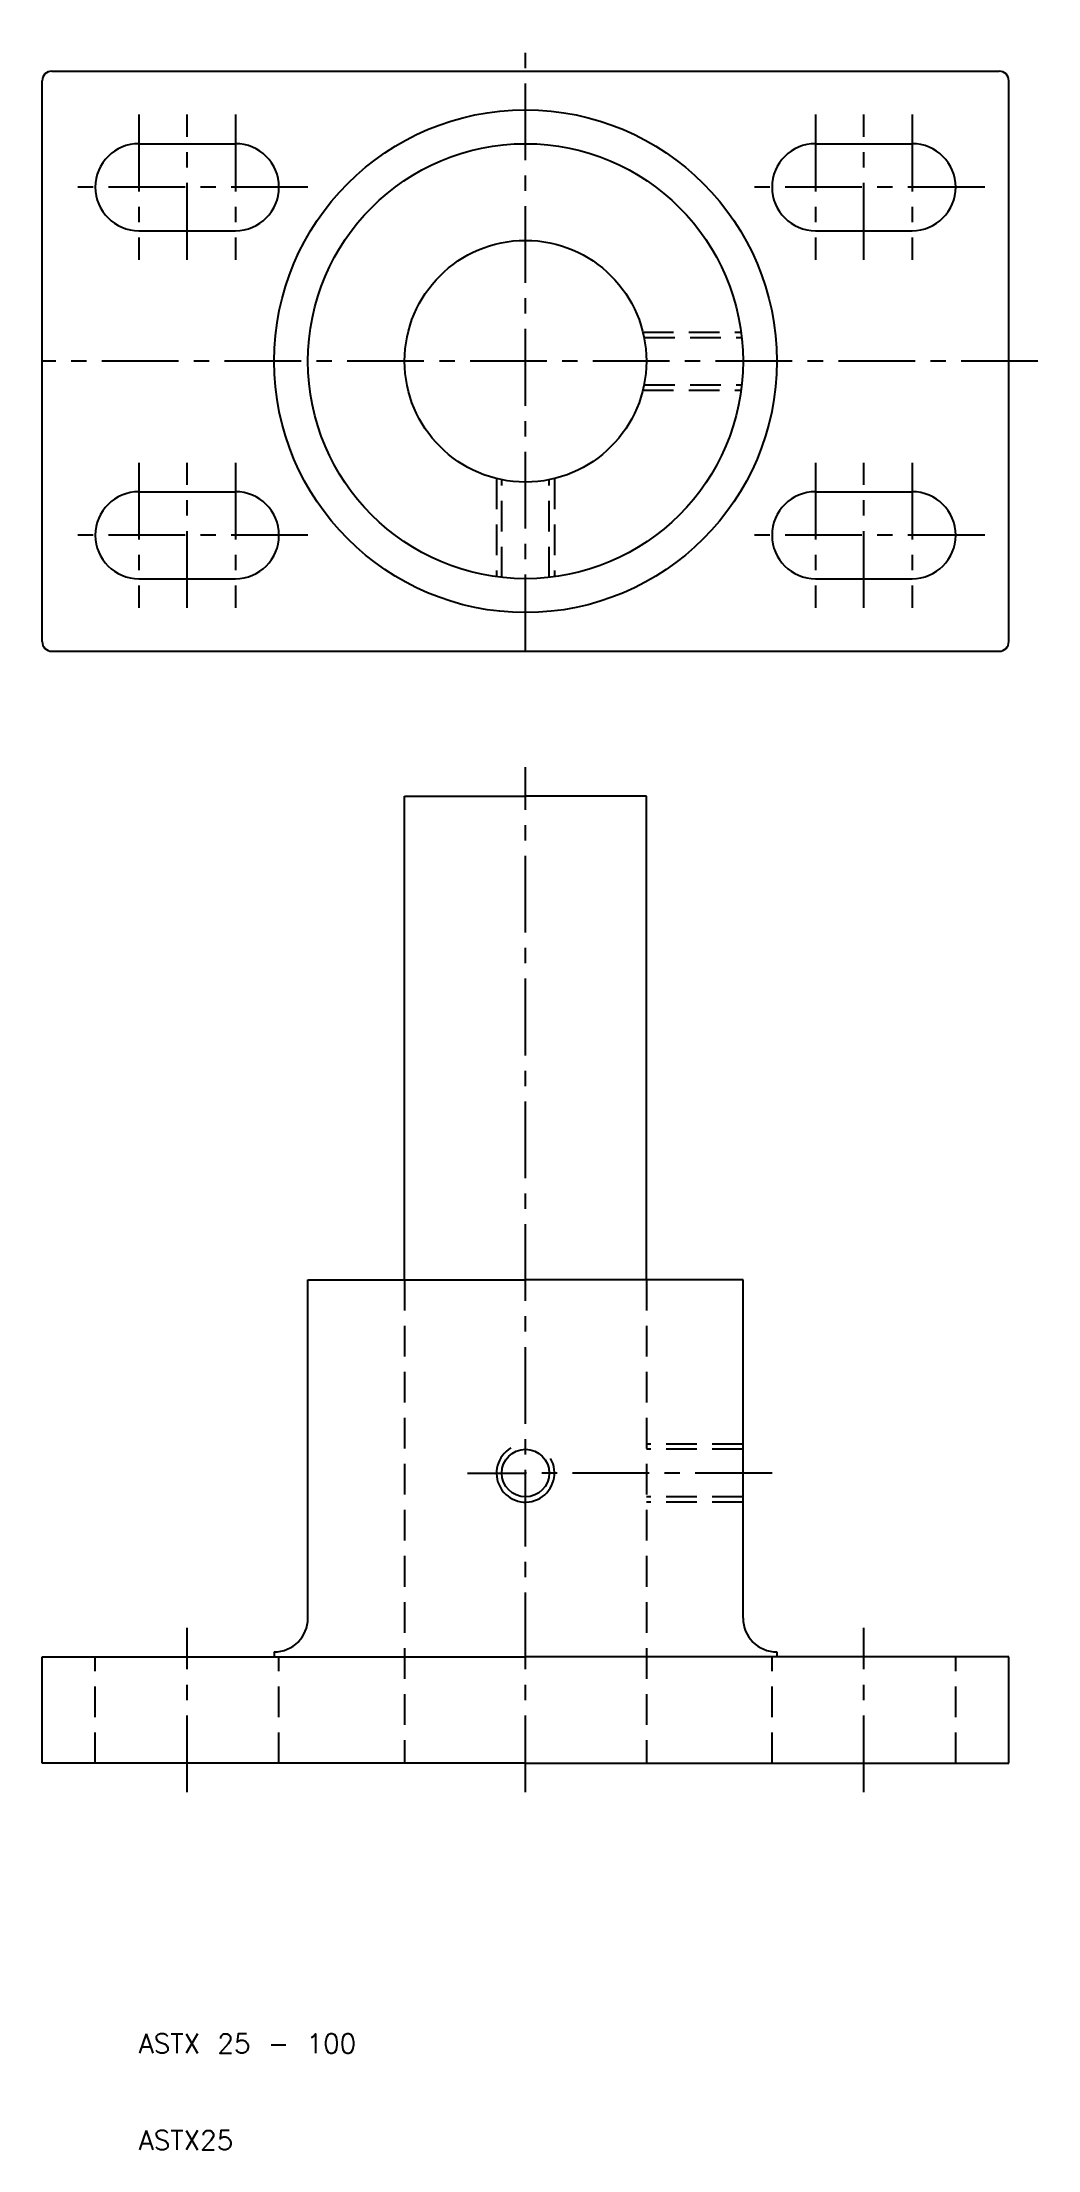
# Model space of a CAD drawing. Extents: x 0 to 103, y 10 to 228.
import ezdxf

# ---------------------------------------------------------------- set-up
doc = ezdxf.new("R2010")
doc.units = 0
doc.header["$LTSCALE"] = 0.25
doc.linetypes.add('CENTER', pattern=[50.8, 31.75, -6.35, 6.35, -6.35])
doc.linetypes.add('DASHED', pattern=[19.05, 12.7, -6.35])
doc.layers.get('0').update_dxf_attribs({"linetype": 'CONTINUOUS'})
doc.layers.add('CENTER', color=1, linetype='CENTER')
doc.styles.get("Standard").update_dxf_attribs({"font": 'txt.shx', "bigfont": 'extfont.shx'})

msp = doc.modelspace()

# ---------------------------------------------------------------- linework, layer by layer
for p, q in [((1, 225), (99, 225)), ((0, 166), (0, 224)), ((100, 166), (100, 224)), ((10, 217.5), (20, 217.5)), ((80, 217.5), (90, 217.5)), ((10, 208.5), (20, 208.5)), ((80, 208.5), (90, 208.5)), ((10, 181.5), (20, 181.5)), ((80, 181.5), (90, 181.5)), ((10, 172.5), (20, 172.5)), ((80, 172.5), (90, 172.5)), ((1, 165), (99, 165)), ((37.5, 100), (37.5, 150)), ((37.5, 150), (50, 150)), ((62.5, 150), (50, 150)), ((62.5, 100), (62.5, 150)), ((27.5, 65), (27.5, 100)), ((27.5, 100), (37.5, 100)), ((37.5, 100), (50, 100)), ((62.5, 100), (50, 100)), ((72.5, 100), (62.5, 100)), ((72.5, 65), (72.5, 100)), ((24, 61.5), (24, 61)), ((76, 61.5), (76, 61)), ((0, 50), (0, 61)), ((0, 61), (27.5, 61)), ((27.5, 61), (50, 61)), ((72.5, 61), (50, 61)), ((100, 61), (72.5, 61)), ((100, 50), (100, 61)), ((50, 50), (0, 50)), ((50, 50), (100, 50))]:
    msp.add_line(p, q)
at = {"color": 3, "linetype": 'DASHED'}
for p, q in [((62.134661, 198), (72.299103, 198)), ((62.255746, 197.459), (72.365226, 197.459)), ((62.134661, 192), (72.299103, 192)), ((62.255746, 192.541), (72.365226, 192.541)), ((47, 182.865339), (47, 172.700897)), ((47.541, 172.634774), (47.541, 182.744254)), ((52.459, 172.634774), (52.459, 182.744254)), ((53, 182.865339), (53, 172.700897)), ((37.5, 100), (37.5, 50)), ((62.5, 100), (62.5, 50)), ((72.5, 83), (62.5, 83)), ((72.5, 82.459), (62.5, 82.459)), ((72.5, 77.541), (62.5, 77.541)), ((72.5, 77), (62.5, 77)), ((5.5, 50), (5.5, 61)), ((24.5, 50), (24.5, 61)), ((75.5, 50), (75.5, 61)), ((94.5, 50), (94.5, 61))]:
    msp.add_line(p, q, dxfattribs=at)
for centre, radius in [((50, 195), 26), ((50, 195), 22.5), ((50, 195), 12.5), ((50, 80), 2.459)]:
    msp.add_circle(centre, radius)
for centre, radius, start, end in [((1, 224), 1, 90, 180), ((99, 224), 1, 0, 90), ((10, 213), 4.5, 90, 270), ((20, 213), 4.5, 270, 90), ((80, 213), 4.5, 90, 270), ((90, 213), 4.5, 270, 90), ((10, 177), 4.5, 90, 270), ((20, 177), 4.5, 270, 90), ((80, 177), 4.5, 90, 270), ((90, 177), 4.5, 270, 90), ((1, 166), 1, 180, 270), ((99, 166), 1, 270, 0), ((24, 65), 3.5, 270, 0), ((76, 65), 3.5, 180, 270)]:
    msp.add_arc(centre, radius, start, end)
at = {"color": 3}
msp.add_arc((50, 80), 3, 120, 30, dxfattribs=at)
at = {"layer": 'CENTER', "color": 1, "linetype": 'CENTER'}
for p, q in [((50, 165), (50, 228)), ((10, 220.5), (10, 205.5)), ((15, 205.5), (15, 220.5)), ((20, 220.5), (20, 205.5)), ((80, 220.5), (80, 205.5)), ((85, 205.5), (85, 220.5)), ((90, 220.5), (90, 205.5)), ((27.5, 213), (2.5, 213)), ((97.5, 213), (72.5, 213)), ((103, 195), (0, 195)), ((10, 184.5), (10, 169.5)), ((15, 169.5), (15, 184.5)), ((20, 184.5), (20, 169.5)), ((80, 184.5), (80, 169.5)), ((85, 169.5), (85, 184.5)), ((90, 184.5), (90, 169.5)), ((27.5, 177), (2.5, 177)), ((97.5, 177), (72.5, 177)), ((50, 47), (50, 153)), ((44, 80), (50, 80)), ((75.5, 80), (50, 80)), ((15, 47), (15, 64)), ((85, 47), (85, 64))]:
    msp.add_line(p, q, dxfattribs=at)

# ---------------------------------------------------------------- texts
for s, p in [('ASTX 25 - 100', (10, 20)), ('ASTX25', (10, 10))]:
    msp.add_text(s, height=2).set_placement(p)

doc.saveas('drawing.dxf')
